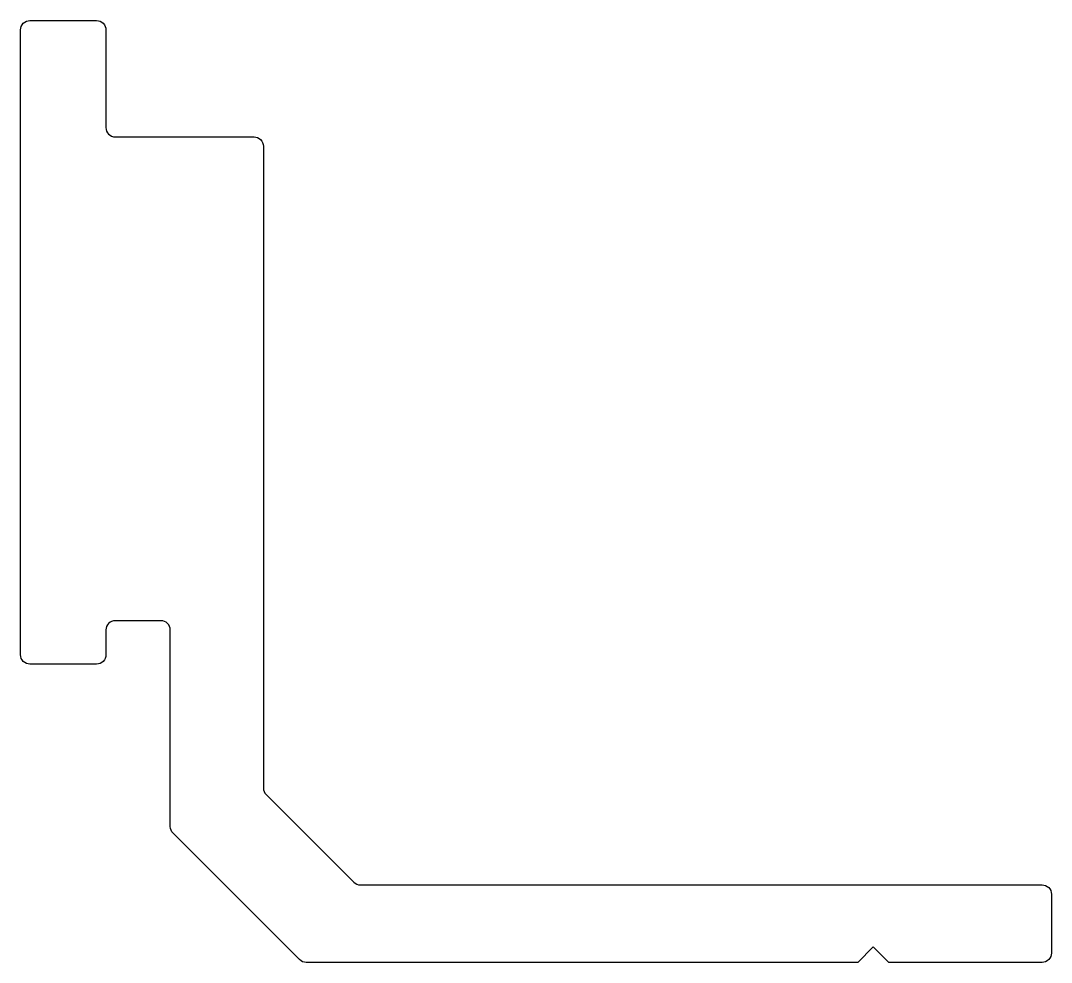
# Model space of a CAD drawing. Extents: x 497.8 to 531, y 477.3 to 507.6.
import ezdxf

# ---------------------------------------------------------------- set-up
doc = ezdxf.new("R2010")
doc.units = 0
doc.layers.get('0').update_dxf_attribs({"linetype": 'CONTINUOUS'})

msp = doc.modelspace()

# ---------------------------------------------------------------- linework, layer by layer
at = {"linetype": 'CONTINUOUS'}
msp.add_lwpolyline([(502.331, 488.287), (501.805, 488.287), (500.855, 488.287, 0.414214), (500.555, 487.987), (500.555, 487.187, -0.414214), (500.255, 486.887), (498.105, 486.887, -0.414214), (497.805, 487.187), (497.805, 507.337, -0.414214), (498.105, 507.637), (500.255, 507.637, -0.414214), (500.555, 507.337), (500.555, 504.187, 0.414214), (500.855, 503.887), (501.805, 503.887), (505.33, 503.887, -0.414214), (505.63, 503.587), (505.63, 482.892, 0.198912), (505.718, 482.68), (508.542, 479.856, 0.198912), (508.754, 479.768), (530.732, 479.768, -0.414214), (531.032, 479.468), (531.032, 477.568, -0.414214), (530.732, 477.268), (525.789, 477.268), (525.289, 477.768), (524.789, 477.268), (507.012, 477.268, -0.198912), (506.799, 477.356), (502.719, 481.436, -0.198912), (502.631, 481.648), (502.631, 487.987, 0.414214)], format="xyb", close=True, dxfattribs=at)

doc.saveas('drawing.dxf')
